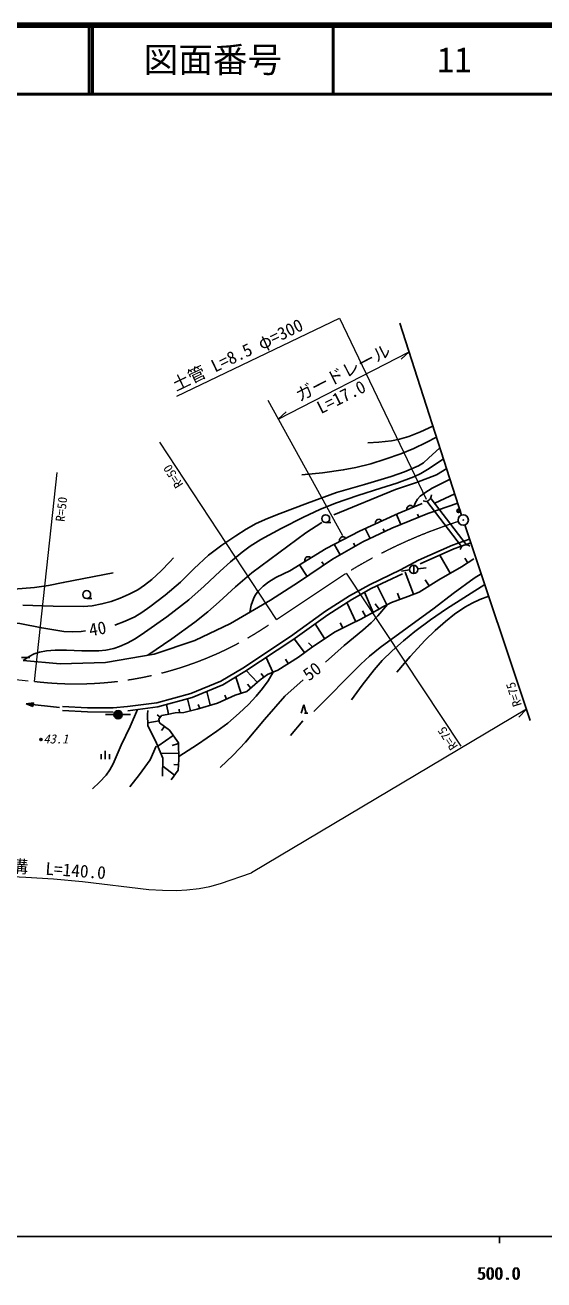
# Model space of a CAD drawing. Units: millimetres, scale not verified. Extents: x 40000 to 680000, y 20000 to 380000.
# Drawn here: x 499502 to 574428, y 198715 to 380000 of the extents above; entities that cross this region are included whole.
import ezdxf
from ezdxf.enums import TextEntityAlignment as Align

# ---------------------------------------------------------------- set-up
doc = ezdxf.new("R2010")
doc.units = ezdxf.units.MM
doc.header["$LTSCALE"] = 1000
doc.header["$PDMODE"] = 32
doc.header["$PDSIZE"] = 500
doc.linetypes.add('CHAIN', pattern=[18.5, 12, -1.5, 3.5, -1.5])
for name, color, linetype, lineweight in [('M-BGD', 7, 'Continuous', 25), ('M-BMK', 2, 'CHAIN', 13), ('M-BMK-OTRS', 5, 'Continuous', 25), ('M-BMK-SRVR', 3, 'Continuous', 25), ('M-STR-HTXT', 7, 'Continuous', 13), ('M-TTL', 2, 'Continuous', 140), ('M-TTL-BAND', 7, 'Continuous', 25), ('M-TTL-LINE', 7, 'Continuous', 50)]:
    doc.layers.add(name, color=color, linetype=linetype, lineweight=lineweight)
doc.layers.add('M-OTRS', color=6, linetype='Continuous')
doc.layers.add('M-TTL-TXT', color=7, linetype='Continuous')
doc.styles.add('ＭＳ ゴシック', font='')
doc.styles.get('ＭＳ ゴシック').set_extended_font_data('MS Gothic')

msp = doc.modelspace()

# ---------------------------------------------------------------- linework, layer by layer
at = {"layer": 'M-BGD'}
for p, q in [((558167, 311917), (558119, 311731)), ((558179, 312151), (558167, 311917)), ((558681, 310939), (561555, 312285)), ((553359, 309426), (556856, 310898)), ((554653, 310209), (554637, 310094)), ((554637, 310094), (554647, 309968)), ((554707, 310340), (554653, 310209)), ((554776, 310435), (554707, 310340)), ((554871, 310518), (554776, 310435)), ((555018, 310580), (554871, 310518)), ((555144, 310590), (555018, 310580)), ((555260, 310573), (555144, 310590)), ((555391, 310520), (555260, 310573)), ((555485, 310451), (555391, 310520)), ((555568, 310356), (555485, 310451)), ((557165, 311203), (556979, 311251)), ((557399, 311191), (557165, 311203)), ((557621, 311245), (557399, 311191)), ((557538, 311202), (562532, 304669)), ((557783, 311329), (557621, 311245)), ((557660, 309451), (561985, 310950)), ((557879, 311401), (557783, 311329)), ((558005, 311533), (557879, 311401)), ((558119, 311731), (558005, 311533)), ((558134, 311579), (563223, 304983)), ((547776, 306910), (553359, 309426)), ((550112, 308204), (550099, 308088)), ((550162, 308337), (550112, 308204)), ((550229, 308432), (550162, 308337)), ((550322, 308518), (550229, 308432)), ((550468, 308584), (550322, 308518)), ((550594, 308597), (550468, 308584)), ((550710, 308583), (550594, 308597)), ((550842, 308533), (550710, 308583)), ((550938, 308466), (550842, 308533)), ((551023, 308373), (550938, 308466)), ((552445, 307303), (557660, 309451)), ((553749, 307840), (553159, 309274)), ((556357, 308914), (556172, 309362)), ((542916, 308125), (543666, 308125)), ((542991, 304395), (547776, 306910)), ((548274, 305340), (552445, 307303)), ((549317, 305831), (548632, 307286)), ((550099, 308088), (550112, 307963)), ((551402, 306812), (551205, 307233)), ((543918, 302825), (548274, 305340)), ((545007, 303454), (544120, 304989)), ((544927, 305661), (544920, 305545)), ((544920, 305545), (544941, 305420)), ((544969, 305796), (544927, 305661)), ((545029, 305896), (544969, 305796)), ((545117, 305987), (545029, 305896)), ((545259, 306062), (545117, 305987)), ((545383, 306082), (545259, 306062)), ((545500, 306075), (545383, 306082)), ((545635, 306033), (545500, 306075)), ((545735, 305973), (545635, 306033)), ((545826, 305885), (545735, 305973)), ((547185, 304711), (546934, 305146)), ((556303, 302697), (561218, 304885)), ((563693, 305749), (561218, 304885)), ((563883, 305179), (561439, 304326)), ((562413, 304443), (562518, 304604)), ((562518, 304604), (562689, 304756)), ((562689, 304756), (562850, 304841)), ((562850, 304841), (562964, 304879)), ((562964, 304879), (563144, 304908)), ((563144, 304908), (563372, 304889)), ((563372, 304889), (563590, 304803)), ((563590, 304803), (563751, 304699)), ((537714, 301143), (542991, 304395)), ((539010, 299512), (543918, 302825)), ((539929, 302884), (539896, 302747)), ((539896, 302747), (539898, 302630)), ((539983, 302988), (539929, 302884)), ((540064, 303085), (539983, 302988)), ((540200, 303169), (540064, 303085)), ((540323, 303198), (540200, 303169)), ((540440, 303199), (540323, 303198)), ((540578, 303166), (540440, 303199)), ((540681, 303113), (540578, 303166)), ((540778, 303031), (540681, 303113)), ((556570, 302159), (561439, 304326)), ((560900, 300808), (559395, 303417)), ((562328, 304224), (562413, 304443)), ((562534, 301751), (564324, 302913)), ((563429, 302332), (563002, 302989)), ((540237, 300340), (539113, 302005)), ((539898, 302630), (539927, 302507)), ((542691, 301996), (542374, 302465)), ((549220, 299147), (553721, 301280)), ((553721, 301280), (556303, 302697)), ((555029, 301279), (553840, 301117)), ((555598, 297767), (554392, 300964)), ((555623, 301960), (555623, 300760)), ((556218, 301442), (557406, 301606)), ((559267, 299866), (562534, 301751)), ((534935, 296916), (539010, 299512)), ((546360, 297527), (549220, 299147)), ((549497, 298614), (553994, 300745)), ((556431, 298081), (559267, 299866)), ((557849, 298973), (557303, 299840)), ((542878, 295311), (546360, 297527)), ((546670, 297012), (549497, 298614)), ((549783, 295143), (548530, 298066)), ((551750, 296259), (550367, 299026)), ((552441, 296604), (554766, 297453)), ((553604, 297029), (553274, 297932)), ((554766, 297453), (556431, 298081)), ((508400, 297160), (509150, 297160)), ((529168, 293542), (534935, 296916)), ((543214, 294813), (546670, 297012)), ((547258, 293809), (545989, 296579)), ((548012, 294154), (550782, 295700)), ((550636, 295619), (550061, 296366)), ((550782, 295700), (551059, 295913)), ((551059, 295913), (552441, 296604)), ((537821, 291689), (542878, 295311)), ((538162, 291196), (543214, 294813)), ((546504, 293463), (548012, 294154)), ((548688, 294531), (548227, 295357)), ((524015, 291088), (529168, 293542)), ((540992, 290182), (544274, 292332)), ((542719, 291374), (541401, 293515)), ((544274, 292332), (546504, 293463)), ((545389, 292898), (545010, 293646)), ((518125, 289124), (524015, 291088)), ((530930, 287111), (537821, 291689)), ((531251, 286604), (538162, 291196)), ((539876, 289346), (538374, 291348)), ((538992, 288683), (540992, 290182)), ((540992, 290182), (540437, 290733)), ((498999, 288658), (500198, 288636)), ((511131, 287897), (518125, 289124)), ((535262, 286499), (534330, 288650)), ((535998, 286818), (538992, 288683)), ((537495, 287750), (537099, 288387)), ((499229, 288204), (504566, 287713)), ((504566, 287713), (511131, 287897)), ((527776, 285225), (530930, 287111)), ((528047, 284688), (531251, 286604)), ((533054, 285026), (531450, 286737)), ((534526, 286180), (535998, 286818)), ((523455, 283435), (527776, 285225)), ((523649, 282866), (528047, 284688)), ((530698, 283456), (529934, 285816)), ((531532, 283726), (533446, 285394)), ((532096, 284192), (531612, 284778)), ((533446, 285394), (534526, 286180)), ((533986, 285787), (533599, 286320)), ((518531, 282100), (523455, 283435)), ((518649, 281510), (523649, 282866)), ((526207, 281787), (525732, 283729)), ((527311, 282057), (529863, 283186)), ((528587, 282621), (528330, 283202)), ((529863, 283186), (531532, 283726)), ((499667, 281925), (500691, 282100)), ((500632, 281543), (499667, 281925)), ((499667, 281925), (504473, 281423)), ((499946, 281896), (500643, 282024)), ((500601, 281626), (499946, 281896)), ((500105, 281879), (500595, 281949)), ((500570, 281710), (500105, 281879)), ((500343, 281854), (500546, 281873)), ((500538, 281794), (500343, 281854)), ((500546, 281873), (500538, 281794)), ((500595, 281949), (500570, 281710)), ((500643, 282024), (500601, 281626)), ((500691, 282100), (500632, 281543)), ((504922, 281575), (508521, 281387)), ((508521, 281387), (512217, 281356)), ((512217, 281356), (514280, 281541)), ((514280, 281541), (518531, 282100)), ((514346, 280945), (518649, 281510)), ((517157, 280403), (517206, 280992)), ((520194, 280437), (519911, 281852)), ((521789, 280658), (521769, 281164)), ((522403, 280683), (524366, 281173)), ((523385, 280928), (522948, 282676)), ((524366, 281173), (527311, 282057)), ((524759, 281291), (524503, 281841)), ((539392, 280603), (539752, 281803)), ((539752, 281803), (540112, 280603)), ((504891, 280976), (508503, 280787)), ((508503, 280787), (512241, 280756)), ((512336, 280385), (511137, 280419)), ((513536, 280386), (514735, 280423)), ((517206, 278832), (517157, 280403)), ((518869, 279480), (517206, 279178)), ((519016, 279996), (518590, 280336)), ((518820, 279750), (519213, 280241)), ((518918, 279210), (518820, 279750)), ((520342, 278130), (518918, 279210)), ((519213, 280241), (519998, 280388)), ((519998, 280388), (521176, 280634)), ((521176, 280634), (522403, 280683)), ((537849, 277388), (539628, 279474)), ((539872, 280603), (540352, 280603)), ((518482, 276280), (517206, 278832)), ((520881, 277370), (518681, 275808)), ((519630, 278670), (519193, 278094)), ((521652, 276284), (520342, 278130)), ((519415, 274071), (518482, 276280)), ((521654, 276198), (520720, 275938)), ((521716, 273909), (521652, 276284)), ((510471, 274647), (510471, 273927)), ((511071, 275127), (511071, 273927)), ((511671, 274647), (511671, 273927)), ((521691, 274817), (519129, 274748)), ((519366, 271470), (519415, 274071)), ((521618, 272339), (521716, 273909)), ((521102, 271652), (519393, 272934)), ((520587, 270965), (521618, 272339)), ((521667, 273124), (520987, 273167))]:
    msp.add_line(p, q, dxfattribs=at)
for points in [[(549009, 319672), (550613, 319743), (552401, 319934), (553569, 320177), (554913, 320580), (556583, 321227), (558405, 322049), (558411, 322052)], [(539488, 315009), (542476, 315318), (545446, 315735), (547288, 316097), (549423, 316633), (551513, 317267), (553777, 318067), (555625, 318832), (557440, 319699), (558925, 320457)], [(499229, 288204), (500066, 288760), (500828, 289150), (501587, 289396), (502578, 289581), (503867, 289695), (505465, 289713), (507690, 289604), (510156, 289591), (511155, 289689), (512331, 289933), (513152, 290203), (514250, 290696), (515392, 291343), (516726, 292229), (519950, 294534), (523134, 296949), (525366, 298922), (527695, 301120), (529172, 302468), (530866, 303872), (532029, 304716), (533550, 305674), (536497, 307279), (539707, 308909), (542054, 309997), (544346, 310942), (547557, 312061), (550882, 313111), (553183, 313836), (555628, 314727), (556643, 315216), (557847, 315931), (559922, 317358)], [(512450, 293307), (513953, 293875), (515355, 294524), (516379, 295140), (517520, 295955), (519723, 297663), (521941, 299529), (523926, 301506), (525992, 303407), (527912, 304848), (529919, 306223), (531441, 307188), (532861, 307974), (534498, 308714), (536363, 309441), (540304, 310954), (544499, 312455), (548539, 313605), (552374, 314807), (554296, 315469), (556336, 316303), (557018, 316777), (557763, 317446), (559412, 318942)], [(544077, 309254), (553007, 312900), (556011, 313911), (558924, 315021), (560386, 315918)], [(555637, 310385), (555846, 310950), (556164, 311491), (556571, 311934), (557212, 312440), (558299, 313106), (559541, 313741), (560874, 314403)], [(517234, 288968), (520693, 291349), (524006, 293752), (525886, 295245), (527544, 296695), (529900, 298863), (532244, 300872), (540043, 306643), (542359, 308150)], [(499158, 296195), (503552, 296031), (507950, 295981), (509209, 296110), (510584, 296368), (511940, 296735), (513250, 297196), (514539, 297764), (515771, 298435), (516728, 299064), (517824, 299925), (519142, 301149), (520398, 302453), (520948, 303045)], [(531977, 295185), (532167, 296181), (532468, 297129), (532736, 297638), (533216, 298280), (533893, 298947), (534691, 299560), (535716, 300184), (536826, 300741), (537714, 301143)], [(497873, 298521), (500861, 298743), (502858, 299036), (505017, 299462), (512200, 300880)], [(541223, 280824), (547990, 287655), (549252, 288805), (550805, 290062), (558562, 295768), (561332, 297897), (564350, 300078), (565372, 300721)], [(546641, 282534), (548172, 284641), (549902, 286841), (551094, 288180), (552510, 289594), (554154, 291063), (555810, 292404), (558063, 294069), (560374, 295649), (565888, 299175)], [(553169, 286509), (555129, 288784), (557284, 291119), (558715, 292515), (560216, 293838), (561526, 294877), (563011, 295909), (564052, 296508), (565170, 297019), (566454, 297482)], [(542863, 287980), (545567, 290355), (548261, 292589), (549462, 293646), (550456, 294661), (551821, 296294)], [(487354, 292041), (489762, 292875), (492401, 293669), (493566, 293793), (494966, 293825), (496753, 293746), (498743, 293543), (501902, 292909), (505110, 292379), (506311, 292339), (507583, 292412), (508230, 292479)], [(521705, 274324), (524400, 276054), (527200, 277980), (528761, 279168), (530442, 280589), (531748, 281831), (532895, 283060), (533783, 284145), (534584, 285286), (535340, 286533)], [(527659, 272731), (529540, 274531), (531346, 276398), (534069, 279679), (536996, 283033), (539684, 285431)], [(509222, 269673), (510266, 270631), (511217, 271654), (511763, 272422), (512241, 273292), (513386, 275951), (514670, 278662), (515744, 281128)], [(514625, 269956), (516038, 271746), (517546, 273851), (518425, 275830)]]:
    msp.add_lwpolyline(points, dxfattribs=at)
for centre, radius in [((542916, 308695), 570), ((555623, 301360), 600), ((508400, 297730), 570), ((512936, 280368), 600), ((512936, 280368), 528), ((512936, 280368), 456), ((512936, 280368), 384), ((512936, 280368), 312), ((512936, 280368), 240), ((512936, 280368), 168), ((512936, 280368), 96), ((512936, 280368), 24), ((501795, 276785), 150), ((501795, 276785), 90), ((501795, 276785), 30)]:
    msp.add_circle(centre, radius, dxfattribs=at)
at = {"layer": 'M-BMK'}
for p, q in [((535797, 294124), (545856, 300802)), ((469600, 288418), (500862, 285187))]:
    msp.add_line(p, q, dxfattribs=at)
for centre, radius, start, end in [((584762, 237748), 74091, 107.84387, 121.67514), ((506830, 334613), 49784, 263.11534, 305.58154)]:
    msp.add_arc(centre, radius, start, end, dxfattribs=at)
at = {"layer": 'M-BMK-OTRS'}
for p, q in [((562544, 309214), (553617, 336948)), ((563011, 307789), (572441, 279554))]:
    msp.add_line(p, q, dxfattribs=at)
at = {"layer": 'M-BMK-SRVR'}
for radius in [750, 30]:
    msp.add_circle((562774, 308500), radius, dxfattribs=at)
at = {"layer": 'M-OTRS'}
msp.add_point((562112, 309820), dxfattribs=at)
at = {"layer": 'M-STR-HTXT'}
for p, q in [((521420, 326404), (544887, 337677)), ((544887, 337677), (557422, 311526)), ((536058, 323084), (554951, 332803)), ((554951, 332803), (553809, 331743)), ((545383, 306235), (534585, 325745)), ((536058, 323084), (537200, 324143)), ((535797, 294124), (518959, 319735)), ((500862, 285187), (504119, 315361)), ((545856, 300802), (562449, 275808)), ((571905, 281159), (532223, 257537)), ((571905, 281159), (570831, 280031))]:
    msp.add_line(p, q, dxfattribs=at)
msp.add_lwpolyline([(459862, 258286), (461814, 258738), (463978, 259123), (465451, 259265), (467252, 259321), (469401, 259269), (471794, 259100), (481241, 257990), (485419, 257643), (489805, 257382), (499590, 256909), (503587, 256653), (507782, 256278), (517352, 255140), (519346, 255015), (521344, 254996), (522844, 255074), (524634, 255280), (526191, 255574), (527740, 255978), (532223, 257537)], dxfattribs=at)
at = {"layer": 'M-TTL'}
msp.add_line((680000, 380000), (40000, 380000), dxfattribs=at)
at = {"layer": 'M-TTL-BAND'}
for p, q in [((40000, 205000), (579000, 205000)), ((568000, 205000), (568000, 204000))]:
    msp.add_line(p, q, dxfattribs=at)
at = {"layer": 'M-TTL-LINE'}
for p, q in [((508747, 380000), (508747, 370000)), ((509247, 380000), (509247, 370000)), ((543997, 380000), (543997, 370000)), ((40000, 370000), (680000, 370000))]:
    msp.add_line(p, q, dxfattribs=at)

# ---------------------------------------------------------------- texts
at = {"layer": 'M-BGD', "style": 'ＭＳ ゴシック'}
for s, rotation, p in [('40', 10.3, (509002, 291145)), ('50', 36.9, (540817, 284719))]:
    msp.add_text(s, height=1833, rotation=rotation, dxfattribs=at).set_placement(p, align=Align.BOTTOM_LEFT)
at = {"layer": 'M-BGD', "style": 'ＭＳ ゴシック', "oblique": 15}
msp.add_text('43.1', height=1320, dxfattribs=at).set_placement((502133, 275818), align=Align.BOTTOM_LEFT)
at = {"layer": 'M-STR-HTXT', "style": 'ＭＳ ゴシック'}
for s, height, rotation, p in [('土管 L=8.5 φ=300', 1833, 25.7, (521525, 326590)), ('ガードレール', 1833, 27.2, (539404, 325061)), ('L=17.0', 1833, 26.6, (542467, 323295)), ('R=50', 1320, 122.3, (522728, 313850)), ('R=50', 1320, 83.5, (505595, 308156)), ('R=75', 1320, 107.8, (571633, 281912)), ('R=75', 1320, 123.4, (562390, 276028)), ('側\u3000溝\u3000L=140.0', 1833, 355.8, (492372, 257445))]:
    msp.add_text(s, height=height, rotation=rotation, dxfattribs=at).set_placement(p, align=Align.BOTTOM_LEFT)
at = {"layer": 'M-TTL-BAND', "style": 'ＭＳ ゴシック'}
for p in [(567844, 198195), (568000, 198195)]:
    msp.add_text('500.0', height=1833, dxfattribs=at).set_placement(p, align=Align.BOTTOM_CENTER)
at = {"layer": 'M-TTL-TXT', "style": 'ＭＳ ゴシック'}
for s, p in [('図面番号', (526622, 375000)), ('11', (561497, 375000))]:
    msp.add_text(s, height=3666, dxfattribs=at).set_placement(p, align=Align.MIDDLE_CENTER)

doc.saveas('drawing.dxf')
